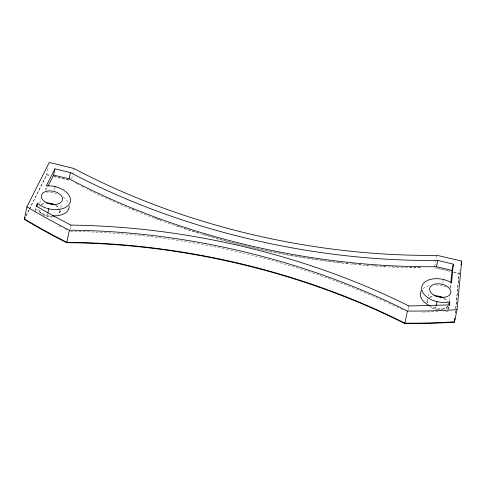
<?xml version="1.0" encoding="UTF-8"?>
<svg xmlns="http://www.w3.org/2000/svg" width="486" height="486" viewBox="0 0 486 486"><rect width="100%" height="100%" fill="white"/><g stroke="black" fill="none" stroke-linecap="round" stroke-linejoin="round"><path stroke-width="0.36" stroke-dasharray="2.43 1.82" d="M448.299 309.321L448.851 305.998M450.309 288.277L450.741 283.812M455.291 313.221L455.649 309.485M455.722 308.738L459.088 273.588L459.853 269.912M455.376 312.826L455.522 311.332M455.807 308.337L459.173 273.193L454.106 271.984M35.265 210.238L35.843 207.455M35.114 211.756L36.578 207.935M39.785 203.288L40.709 198.871M29.385 209.229L46.674 174.942L48.363 166.856M45.459 190.014L46.188 186.539M47.409 215.031L47.658 213.858M53.855 192.869L53.934 192.474M54.426 190.135L54.912 187.79M59.784 212.704L60.246 210.499M60.859 207.552L61.631 203.877M71.691 178.757L72.499 174.942M72.614 174.34L73.69 169.195M70.045 229.028L70.701 225.905M408.04 309.874L408.69 306.745M427.151 300.573L427.461 299.103M428.075 296.162L428.846 292.481M434.763 266.371L436.914 256.073M435.699 307.905L435.942 306.733M442.145 285.744L442.224 285.355M442.716 283.01L443.038 281.443M450.528 287.633L451.549 282.767M449.149 300.427L450.072 296.017M448.529 309.218L449.179 306.095M26.08 215.553L29.13 209.502M29.47 208.834L46.759 174.547L50.374 175.416M25.995 215.948L29.045 209.897M46.018 190.141L47.992 186.217M448.116 311.174L443.724 311.405M438.062 311.654L420.955 312.133M53.989 176.278L69.182 179.911M436.75 267.829L450.492 271.115M46.674 174.942L50.289 175.81M53.91 176.673L70.543 180.652M434.496 267.707L450.407 271.516M453.298 272.209L459.088 273.588M66.776 229.945L64 228.505M59.037 225.893L60.689 226.768M70.312 231.385A495.599 303.076 11.8 0 1 386.71 302.249M388.764 303.191A495.599 303.076 11.8 0 1 403.562 310.244M448.414 308.081A18.839 11.518 11.8 0 1 432.425 306.921M423.087 288.672A18.839 11.518 11.8 0 1 429.885 285.464M435.778 284.918A18.839 11.518 11.8 0 1 447.29 287.481M49.068 215.377A18.839 11.518 11.8 0 1 36.256 209.496M46.158 192.043A18.839 11.518 11.8 0 1 56.589 193.659M63.344 197.073A18.839 11.518 11.8 0 1 68.374 202.747M420.372 267.859A487.525 298.137 11.8 0 1 87.049 189.066M83.72 187.402A487.525 298.137 11.8 0 1 80.409 185.725M77.772 184.376A487.525 298.137 11.8 0 1 75.804 183.356M59.772 210.335A10.765 6.579 11.8 0 1 58.842 214.387M53.436 216.884A10.765 6.579 11.8 0 1 38.716 209.102M41.523 204.673A10.765 6.579 11.8 0 1 45.216 203.525M55.343 205.481A10.765 6.579 11.8 0 1 58.806 208.409M447.916 306.022A10.765 6.579 11.8 0 1 444.313 309.114M442.412 309.643A10.765 6.579 11.8 0 1 441.015 309.831M438.038 309.795A10.765 6.579 11.8 0 1 429.873 306.648M427.17 302.942A10.765 6.579 11.8 0 1 428.099 298.89M429.812 297.547A10.765 6.579 11.8 0 1 433.506 296.399M443.633 298.355A10.765 6.579 11.8 0 1 447.09 301.284M448.062 303.209A10.765 6.579 11.8 0 1 448.226 304.175M447.788 306.059A10.765 6.579 11.8 0 1 430.493 306.654M427.419 303.033A10.765 6.579 11.8 0 1 427.868 298.89M429.399 297.45A10.765 6.579 11.8 0 1 433.591 295.998M444.326 298.325A10.765 6.579 11.8 0 1 447.491 301.363M448.256 303.3A10.765 6.579 11.8 0 1 448.317 304.254M59.966 210.42A10.765 6.579 11.8 0 1 58.569 214.362M52.081 216.604A10.765 6.579 11.8 0 1 38.856 209.187M39.317 206.429A10.765 6.579 11.8 0 1 39.579 206.015M41.11 204.576A10.765 6.579 11.8 0 1 45.301 203.124M56.036 205.444A10.765 6.579 11.8 0 1 59.207 208.488M420.457 267.464A487.525 298.137 11.8 0 1 410.02 267.306M397.311 266.905A487.525 298.137 11.8 0 1 392.062 266.68M385.301 266.328A487.525 298.137 11.8 0 1 380.781 266.061M376.261 265.769A487.525 298.137 11.8 0 1 372.495 265.502M367.963 265.162A487.525 298.137 11.8 0 1 364.19 264.852M361.171 264.597A487.525 298.137 11.8 0 1 357.441 264.256M354.482 263.977A487.525 298.137 11.8 0 1 351.512 263.685M347.806 263.303A487.525 298.137 11.8 0 1 345.582 263.066M342.612 262.738A487.525 298.137 11.8 0 1 202.407 233.997M198.835 232.909A487.525 298.137 11.8 0 1 182.493 227.697M179.668 226.762A487.525 298.137 11.8 0 1 175.446 225.334M160.526 220.061A487.525 298.137 11.8 0 1 153.454 217.442M133.838 209.739A487.525 298.137 11.8 0 1 131.724 208.871"/><path stroke-width="0.73" d="M450.88 282.323L452.023 270.416L453.329 264.159L437.819 260.453A495.599 303.076 11.8 0 1 70.403 172.573L54.9 168.861L46.334 185.846A18.839 11.518 11.8 0 1 68.812 194.971A18.839 11.518 11.8 0 1 61.807 208.859A18.839 11.518 11.8 0 1 37.562 203.245L36.134 206.064L53.241 215.802L70.865 225.121A495.599 303.076 11.8 0 1 408.854 305.967L449.422 304.922L449.72 301.83A18.839 11.518 11.8 0 1 425.572 295.871A18.839 11.518 11.8 0 1 427.03 280.653A18.839 11.518 11.8 0 1 451.549 282.767L453.329 264.159M454.434 322.194L457.047 309.691L461.7 261.085L437.066 255.338A487.525 298.137 11.8 0 1 73.842 168.46L49.286 162.439L26.912 206.805L24.3 219.314A487.525 298.137 11.8 0 0 66.746 242.702A487.525 298.137 11.8 0 1 404.789 323.561A487.525 298.137 11.8 0 0 454.434 322.194L454.793 318.458M454.805 318.81L454.519 321.799A487.525 298.137 11.8 0 1 404.874 323.166A487.525 298.137 11.8 0 0 66.831 242.307A487.525 298.137 11.8 0 1 24.385 218.913L25.059 217.57M36.833 206.714L37.562 203.245M47.992 186.217L53.594 175.112L54.9 168.861M47.816 213.075L48.715 208.78M55.076 187.007L55.161 186.618M452.023 270.416L436.513 266.705A495.599 303.076 11.8 0 1 69.097 178.824L70.403 172.573M66.746 242.702L69.358 230.2A487.525 298.137 11.8 0 1 26.912 206.805M70.78 225.51L70.865 225.121M404.789 323.561L407.402 311.058A487.525 298.137 11.8 0 0 457.047 309.691M408.775 306.356L408.854 305.967M436.513 266.705L437.819 260.453M436.106 305.949L437.005 301.654M443.287 280.27L443.451 279.493M448.997 305.305L449.72 301.83M449.343 305.311L449.422 304.922M460.935 264.761L461.7 261.085M24.3 219.314L24.98 217.965M53.594 175.112L69.097 178.824M430.244 306.028A18.839 11.518 11.8 0 1 421.508 290.5M69.219 206.24A18.839 11.518 11.8 0 1 52.573 215.808M48.144 203.421A10.765 6.579 11.8 0 1 54.037 204.831M436.434 296.296A10.765 6.579 11.8 0 1 442.327 297.705M69.358 230.2A487.525 298.137 11.8 0 1 407.402 311.058M435.025 295.883A10.765 6.579 11.8 0 1 443.08 297.62M46.735 203.008A10.765 6.579 11.8 0 1 54.79 204.746M45.113 201.927A10.765 6.579 11.8 0 0 62.396 200.202A10.765 6.579 11.8 0 0 48.302 190.962A10.765 6.579 11.8 0 0 45.113 201.927M433.706 294.996A10.765 6.579 11.8 0 0 450.747 292.839A10.765 6.579 11.8 0 0 436.228 283.879A10.765 6.579 11.8 0 0 433.706 294.996"/></g></svg>
